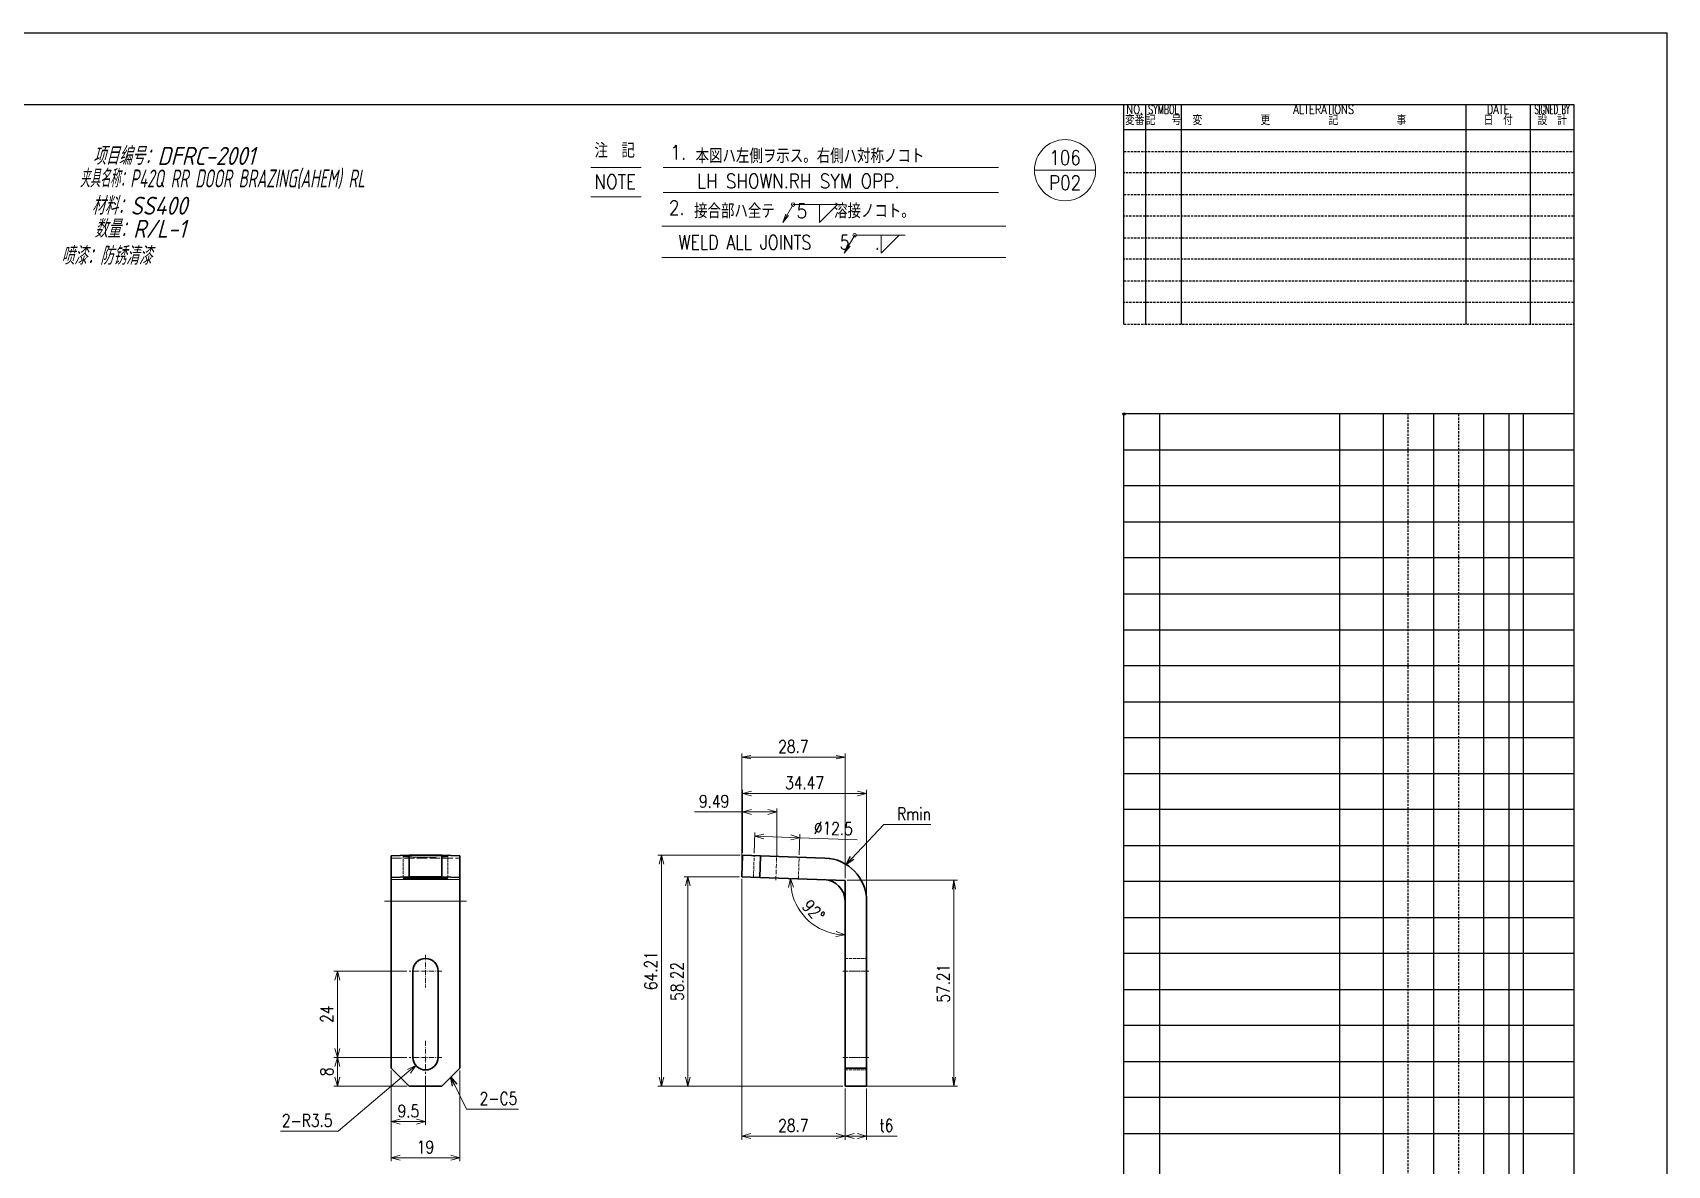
# Model space of a CAD drawing. Header units: millimetres. Extents: x -37676 to 104182, y -50696 to 34441.
# Drawn here: x -35336.1 to -34881.8, y 33624.7 to 33939.6 of the extents above; entities that cross this region are included whole.
import ezdxf
from ezdxf.enums import TextEntityAlignment as Align

# ---------------------------------------------------------------- set-up
doc = ezdxf.new("R2010")
doc.units = ezdxf.units.MM
doc.header["$LTSCALE"] = 0.5
for name, pattern in [('AM_ISO08W050x2', [9, 6, -0.75, 1.5, -0.75]), ('AM_ISO09W050', [22.5, 12, -1.5, 3, -1.5, 3, -1.5]), ('DASHDOT', [18.5, 12, -3, 0.5, -3]), ('DASHED', [15, 12, -3]), ('HIDDEN', [9.525, 6.35, -3.175])]:
    doc.linetypes.add(name, pattern=pattern)
doc.layers.add('\\M+1907D\\M+19867', color=3, linetype='Continuous')
doc.layers.add('\\M+1907D\\M+19867\\M+195E2\\M+18F95\\M+190FC', color=7, linetype='Continuous', plot=False)
for name, color, linetype, lineweight in [('CENTER', 2, 'AM_ISO09W050', 9), ('DIM', 7, 'Continuous', 9), ('DRAWING', 3, 'Continuous', 40), ('HIDDEN', 4, 'AM_ISO08W050x2', 9), ('LIST', 140, 'Continuous', 18), ('TEXT', 140, 'Continuous', 18), ('材质&数量层', 1, 'Continuous', 9), ('标注线', 3, 'Continuous', 18)]:
    doc.layers.add(name, color=color, linetype=linetype, lineweight=lineweight)
doc.styles.add('DIM', font='romans.shx', dxfattribs={"width": 0.8, "bigfont": 'bigfont.shx'})
doc.styles.add('GB', font='gbeitc.shx', dxfattribs={"bigfont": 'gbcbig.shx'})
doc.styles.add('KAI', font='simplex.shx', dxfattribs={"width": 0.8, "bigfont": 'extfont.shx'})
doc.dimstyles.new('DEH 1-1$0', dxfattribs={"dimtxt": 3.5, "dimasz": 2.5, "dimexe": 1, "dimexo": 0.625, "dimgap": 1.2, "dimtad": 1, "dimzin": 9, "dimdsep": 46, "dimtxsty": 'DIM', "dimblk": 'OPEN', "dimcen": 0, "dimclrd": 8, "dimclre": 8, "dimclrt": 2, "dimazin": 2, "dimtfac": 0.5, "dimtmove": 0, "dimatfit": 3, "dimldrblk": 'OPEN', "dimfxl": 0, "dimtolj": 2, "dimlwd": 18, "dimlwe": 18, "dimarcsym": 0})
doc.dimstyles.new('KAI', dxfattribs={"dimtxt": 3.5, "dimasz": 3, "dimexe": 1, "dimexo": 2, "dimgap": 1, "dimtad": 1, "dimdec": 8, "dimdsep": 46, "dimtxsty": 'KAI', "dimblk1": 'OPEN', "dimblk2": 'OPEN', "dimsah": 1, "dimcen": 0, "dimclrd": 7, "dimclre": 7, "dimclrt": 140, "dimadec": 8, "dimazin": 2, "dimtfac": 0.7, "dimtdec": 8, "dimtix": 1, "dimtmove": 1, "dimatfit": 3, "dimldrblk": 'OPEN', "dimfxl": 0, "dimtvp": 1, "dimtolj": 2, "dimarcsym": 0})
doc.dimstyles.new('NISSAN1-1', dxfattribs={"dimtxt": 3.5, "dimasz": 2.5, "dimexe": 1, "dimexo": 0.625, "dimgap": 1.2, "dimtad": 3, "dimdsep": 46, "dimtxsty": 'DIM', "dimblk": 'OPEN30', "dimcen": 0, "dimclrd": 256, "dimclre": 256, "dimclrt": 140, "dimazin": 2, "dimtfac": 0.5, "dimtmove": 0, "dimatfit": 3, "dimldrblk": 'OPEN30', "dimfxl": 0, "dimtolj": 2, "dimlwd": 9, "dimlwe": 9, "dimarcsym": 0})
doc.dimstyles.new('NISSAN1-1$0', dxfattribs={"dimtxt": 3.5, "dimasz": 2.5, "dimexe": 1, "dimexo": 0.625, "dimgap": 1.2, "dimtad": 3, "dimdsep": 46, "dimtxsty": 'DIM', "dimblk": 'OPEN30', "dimcen": 0, "dimclrd": 256, "dimclre": 256, "dimclrt": 140, "dimazin": 2, "dimtfac": 0.5, "dimtmove": 0, "dimatfit": 3, "dimldrblk": 'OPEN30', "dimfxl": 0, "dimtolj": 2, "dimlwd": 9, "dimlwe": 9, "dimarcsym": 0})
doc.dimstyles.new('NISSAN1-1$4', dxfattribs={"dimtxt": 3.5, "dimasz": 2.5, "dimexe": 1, "dimexo": 0.625, "dimgap": 1.2, "dimtad": 3, "dimtoh": 1, "dimdsep": 46, "dimtxsty": 'DIM', "dimblk": 'OPEN30', "dimcen": 0, "dimclrd": 256, "dimclre": 256, "dimclrt": 140, "dimazin": 2, "dimtfac": 0.5, "dimtofl": 0, "dimtmove": 0, "dimatfit": 3, "dimldrblk": 'OPEN30', "dimfxl": 0, "dimtolj": 2, "dimlwd": 9, "dimlwe": 9, "dimarcsym": 0})
doc.dimstyles.new('NISSAN1-1$7', dxfattribs={"dimtxt": 3.5, "dimasz": 2.5, "dimexe": 1, "dimexo": 0.625, "dimgap": 1.2, "dimtad": 3, "dimdsep": 46, "dimtxsty": 'DIM', "dimblk": 'OPEN30', "dimcen": -0.09, "dimclrd": 256, "dimclre": 256, "dimclrt": 140, "dimazin": 2, "dimtfac": 0.5, "dimtmove": 0, "dimatfit": 3, "dimldrblk": 'OPEN30', "dimfxl": 0, "dimtolj": 2, "dimlwd": 9, "dimlwe": 9, "dimarcsym": 0})

# ---------------------------------------------------------------- blocks, each defined once
blk = doc.blocks.new('A$C06AF053D')
at = {"layer": 'Defpoints'}
for p in [(0, 594), (841, 0)]:
    blk.add_line(p, (841, 594), dxfattribs=at)
blk = doc.blocks.new('A1-1-1')
at = {"layer": '\\M+1907D\\M+19867'}
for p, q in [((25, 5574), (815, 5574)), ((690, 5513), (690, 5574)), ((815, 5574), (815, 5024)), ((815, 5567), (690, 5567)), ((690, 5024), (690, 5488))]:
    blk.add_line(p, q, dxfattribs=at)
at = {"layer": '\\M+1907D\\M+19867', "color": 6}
for p, q in [((696, 5574), (696, 5513)), ((706, 5513), (706, 5574)), ((785, 5574), (785, 5513)), ((803, 5513), (803, 5574)), ((815, 5488), (690, 5488)), ((700, 5167), (700, 5488)), ((750, 5152), (750, 5488)), ((762, 5488), (762, 5178)), ((776, 5488), (776, 5181.4)), ((790, 5178), (790, 5488)), ((797, 5488), (797, 5178)), ((801, 5178), (801, 5488)), ((690, 5478), (815, 5478)), ((815, 5468), (690, 5468)), ((690, 5458), (815, 5458)), ((815, 5448), (690, 5448)), ((690, 5438), (815, 5438)), ((690, 5428), (815, 5428)), ((815, 5418), (690, 5418)), ((690, 5408), (815, 5408)), ((815, 5398), (690, 5398)), ((690, 5388), (815, 5388)), ((815, 5378), (690, 5378)), ((690, 5368), (815, 5368)), ((815, 5358), (690, 5358)), ((690, 5348), (815, 5348)), ((815, 5338), (690, 5338)), ((690, 5328), (815, 5328)), ((815, 5318), (690, 5318)), ((690, 5308), (815, 5308)), ((815, 5298), (690, 5298)), ((690, 5288), (815, 5288))]:
    blk.add_line(p, q, dxfattribs=at)
at = {"layer": '\\M+1907D\\M+19867', "color": 6, "linetype": 'HIDDEN', "ltscale": 0.2}
for p, q in [((690, 5561), (815, 5561)), ((815, 5555), (690, 5555)), ((690, 5549), (815, 5549)), ((815, 5543), (690, 5543)), ((690, 5537), (815, 5537)), ((815, 5531), (690, 5531)), ((690, 5525), (815, 5525)), ((815, 5519), (690, 5519)), ((690, 5513), (815, 5513)), ((769, 5184.7), (769, 5488)), ((783, 5488), (783, 5184.7))]:
    blk.add_line(p, q, dxfattribs=at)
at = {"layer": '\\M+1907D\\M+19867', "color": 4, "style": 'KAI'}
for s, width, p in [('NO.', 0.8, (693, 5570.68)), ('SYMBOL', 0.65, (701, 5570.68)), ('ALTERATIONS', 0.8, (745.5, 5570.68)), ('DATE', 0.8, (794, 5570.68)), ('SIGNED BY', 0.55, (809, 5570.68)), ('\\M+195CF\\M+194D4', 0.8, (693, 5567.58)), ('\\M+18B4C   \\M+18D86', 0.8, (701, 5567.58)), ('\\M+195CF\\M+18140\\M+18140\\M+18140\\M+18140\\M+18140\\M+18140\\M+18D58\\M+18140\\M+18140\\M+18140\\M+18140\\M+18140\\M+18140\\M+18B4C\\M+18140\\M+18140\\M+18140\\M+18140\\M+18140\\M+18140\\M+18E96\\M+18140\\M+18140\\M+18140\\M+18140\\M+18140', 0.8, (745.5, 5567.58)), ('\\M+193FA  \\M+19574', 0.8, (794, 5567.58)), ('\\M+190DD  \\M+18C76', 0.8, (809, 5567.58))]:
    blk.add_text(s, height=2.5, dxfattribs=dict(at, width=width)).set_placement(p, align=Align.BOTTOM_CENTER)
blk = doc.blocks.new('_Open')
at = {"color": 0, "linetype": 'ByBlock', "lineweight": -2}
for p, q in [((-1, 0.17), (0, 0)), ((-1, -0.17), (0, 0)), ((0, 0), (-1, 0))]:
    blk.add_line(p, q, dxfattribs=at)
blk = doc.blocks.new('_Open30')
at = {"color": 0, "linetype": 'ByBlock', "lineweight": -2}
for p, q in [((-1, 0.27), (0, 0)), ((0, 0), (-1, -0.27)), ((0, 0), (-1, 0))]:
    blk.add_line(p, q, dxfattribs=at)
blk = doc.blocks.new('*D67')
at = {"layer": 'Defpoints', "color": 0, "transparency": 16777216}
for p in [(-35110.36, 33646.69), (-35104.36, 33646.69), (-35104.36, 33632.81)]:
    blk.add_point(p, dxfattribs=at)
at = {"layer": 'DIM', "lineweight": 9, "transparency": 16777216}
for p, q in [((-35110.36, 33646.07), (-35110.36, 33631.81)), ((-35104.36, 33646.07), (-35104.36, 33631.81)), ((-35107.86, 33632.81), (-35106.86, 33632.81)), ((-35104.36, 33632.81), (-35095.86, 33632.81))]:
    blk.add_line(p, q, dxfattribs=at)
at = {"layer": 'DIM', "lineweight": 9, "transparency": 16777216, "xscale": 2.5, "yscale": 2.5, "zscale": 2.5, "rotation": 180}
blk.add_blockref('_Open30', (-35110.36, 33632.81), dxfattribs=at)
at = {"layer": 'DIM', "lineweight": 9, "transparency": 16777216, "xscale": 2.5, "yscale": 2.5, "zscale": 2.5}
blk.add_blockref('_Open30', (-35104.36, 33632.81), dxfattribs=at)
at = {"layer": 'DIM', "color": 140, "transparency": 16777216, "insert": (-35098.86, 33635.76), "char_height": 3.5, "attachment_point": 5, "style": 'DIM'}
blk.add_mtext('\\A2;t6', dxfattribs=at)
blk = doc.blocks.new('*D68')
at = {"layer": 'Defpoints', "color": 0, "transparency": 16777216}
for p in [(-35154.03, 33704.91), (-35139.06, 33704.91), (-35110.36, 33646.69)]:
    blk.add_point(p, dxfattribs=at)
at = {"layer": 'DIM', "lineweight": 9, "transparency": 16777216}
for p, q in [((-35139.68, 33704.91), (-35155.03, 33704.91)), ((-35154.03, 33649.19), (-35154.03, 33702.41)), ((-35110.98, 33646.69), (-35155.03, 33646.69))]:
    blk.add_line(p, q, dxfattribs=at)
at = {"layer": 'DIM', "lineweight": 9, "transparency": 16777216, "xscale": 2.5, "yscale": 2.5, "zscale": 2.5}
for p, rotation in [((-35154.03, 33704.91), 90), ((-35154.03, 33646.69), 270)]:
    blk.add_blockref('_Open30', p, dxfattribs=dict(at, rotation=rotation))
at = {"layer": 'DIM', "color": 140, "transparency": 16777216, "insert": (-35156.98, 33675.8), "char_height": 3.5, "attachment_point": 5, "rotation": 90, "style": 'DIM'}
blk.add_mtext('\\A2;58.22', dxfattribs=at)
blk = doc.blocks.new('*D69')
at = {"layer": 'Defpoints', "color": 0, "transparency": 16777216}
for p in [(-35139.06, 33704.91), (-35110.36, 33646.69), (-35110.36, 33632.81)]:
    blk.add_point(p, dxfattribs=at)
at = {"layer": 'DIM', "lineweight": 9, "transparency": 16777216}
for p, q in [((-35139.06, 33704.28), (-35139.06, 33631.81)), ((-35110.36, 33646.07), (-35110.36, 33631.81)), ((-35136.56, 33632.81), (-35112.86, 33632.81))]:
    blk.add_line(p, q, dxfattribs=at)
at = {"layer": 'DIM', "lineweight": 9, "transparency": 16777216, "xscale": 2.5, "yscale": 2.5, "zscale": 2.5, "rotation": 180}
blk.add_blockref('_Open30', (-35139.06, 33632.81), dxfattribs=at)
at = {"layer": 'DIM', "lineweight": 9, "transparency": 16777216, "xscale": 2.5, "yscale": 2.5, "zscale": 2.5}
blk.add_blockref('_Open30', (-35110.36, 33632.81), dxfattribs=at)
at = {"layer": 'DIM', "color": 140, "transparency": 16777216, "insert": (-35124.71, 33635.76), "char_height": 3.5, "attachment_point": 5, "style": 'DIM'}
blk.add_mtext('\\A2;28.7', dxfattribs=at)
blk = doc.blocks.new('*D70')
at = {"layer": 'Defpoints', "color": 0, "transparency": 16777216}
for p in [(-35134.06, 33704.73), (-35116.15, 33704.11), (-35123.63, 33696.65), (-35110.36, 33698.11), (-35110.36, 33651.69)]:
    blk.add_point(p, dxfattribs=at)
at = {"layer": 'DIM', "lineweight": 9, "transparency": 16777216}
blk.add_arc((-35110.36, 33703.91), 15.13, 187.4788, 260.5212, dxfattribs=at)
at = {"layer": 'DIM', "lineweight": 9, "transparency": 16777216, "xscale": 2.5, "yscale": 2.5, "zscale": 2.5}
for p, rotation in [((-35125.48, 33704.43), 92.73941695802104), ((-35110.36, 33688.78), 355.2605830453152)]:
    blk.add_blockref('_Open30', p, dxfattribs=dict(at, rotation=rotation))
at = {"layer": 'DIM', "color": 140, "transparency": 16777216, "insert": (-35119.12, 33695.45), "char_height": 3.5, "attachment_point": 5, "rotation": 314, "style": 'DIM'}
blk.add_mtext('\\A2;92°', dxfattribs=at)
blk = doc.blocks.new('*D71')
at = {"layer": 'Defpoints', "color": 0, "transparency": 16777216}
for p in [(-35138.85, 33728.05), (-35138.85, 33710.9), (-35104.38, 33698.8)]:
    blk.add_point(p, dxfattribs=at)
at = {"layer": 'DIM', "lineweight": 9, "transparency": 16777216}
for p, q in [((-35138.85, 33711.53), (-35138.85, 33729.05)), ((-35104.38, 33699.43), (-35104.38, 33729.05)), ((-35106.88, 33728.05), (-35136.35, 33728.05))]:
    blk.add_line(p, q, dxfattribs=at)
at = {"layer": 'DIM', "lineweight": 9, "transparency": 16777216, "xscale": 2.5, "yscale": 2.5, "zscale": 2.5, "rotation": 180}
blk.add_blockref('_Open30', (-35138.85, 33728.05), dxfattribs=at)
at = {"layer": 'DIM', "lineweight": 9, "transparency": 16777216, "xscale": 2.5, "yscale": 2.5, "zscale": 2.5}
blk.add_blockref('_Open30', (-35104.38, 33728.05), dxfattribs=at)
at = {"layer": 'DIM', "color": 140, "transparency": 16777216, "insert": (-35121.61, 33731), "char_height": 3.5, "attachment_point": 5, "style": 'DIM'}
blk.add_mtext('\\A2;34.47', dxfattribs=at)
blk = doc.blocks.new('*D72')
at = {"layer": 'Defpoints', "color": 0, "transparency": 16777216}
for p in [(-35161.37, 33710.9), (-35138.85, 33710.9), (-35110.36, 33646.69)]:
    blk.add_point(p, dxfattribs=at)
at = {"layer": 'DIM', "lineweight": 9, "transparency": 16777216}
for p, q in [((-35139.47, 33710.9), (-35162.37, 33710.9)), ((-35161.37, 33649.19), (-35161.37, 33708.4)), ((-35110.98, 33646.69), (-35162.37, 33646.69))]:
    blk.add_line(p, q, dxfattribs=at)
at = {"layer": 'DIM', "lineweight": 9, "transparency": 16777216, "xscale": 2.5, "yscale": 2.5, "zscale": 2.5}
for p, rotation in [((-35161.37, 33710.9), 90), ((-35161.37, 33646.69), 270)]:
    blk.add_blockref('_Open30', p, dxfattribs=dict(at, rotation=rotation))
at = {"layer": 'DIM', "color": 140, "transparency": 16777216, "insert": (-35164.32, 33678.8), "char_height": 3.5, "attachment_point": 5, "rotation": 90, "style": 'DIM'}
blk.add_mtext('\\A2;64.21', dxfattribs=at)
blk = doc.blocks.new('*D73')
at = {"layer": 'Defpoints', "color": 0, "transparency": 16777216}
for p in [(-35236.44, 33651.69), (-35217.44, 33651.69), (-35217.44, 33626.79)]:
    blk.add_point(p, dxfattribs=at)
at = {"layer": 'DIM', "lineweight": 9, "transparency": 16777216}
for p, q in [((-35236.44, 33651.07), (-35236.44, 33625.79)), ((-35217.44, 33651.07), (-35217.44, 33625.79)), ((-35233.94, 33626.79), (-35219.94, 33626.79))]:
    blk.add_line(p, q, dxfattribs=at)
at = {"layer": 'DIM', "lineweight": 9, "transparency": 16777216, "xscale": 2.5, "yscale": 2.5, "zscale": 2.5, "rotation": 180}
blk.add_blockref('_Open30', (-35236.44, 33626.79), dxfattribs=at)
at = {"layer": 'DIM', "lineweight": 9, "transparency": 16777216, "xscale": 2.5, "yscale": 2.5, "zscale": 2.5}
blk.add_blockref('_Open30', (-35217.44, 33626.79), dxfattribs=at)
at = {"layer": 'DIM', "color": 140, "transparency": 16777216, "insert": (-35226.94, 33629.74), "char_height": 3.5, "attachment_point": 5, "style": 'DIM'}
blk.add_mtext('\\A2;19', dxfattribs=at)
blk = doc.blocks.new('*D74')
at = {"layer": 'Defpoints', "color": 0, "transparency": 16777216}
for p in [(-35236.44, 33651.69), (-35226.94, 33650.14), (-35236.44, 33636.82)]:
    blk.add_point(p, dxfattribs=at)
at = {"layer": 'DIM', "lineweight": 9, "transparency": 16777216}
for p, q in [((-35236.44, 33651.07), (-35236.44, 33635.82)), ((-35226.94, 33649.52), (-35226.94, 33635.82)), ((-35229.44, 33636.82), (-35233.94, 33636.82))]:
    blk.add_line(p, q, dxfattribs=at)
at = {"layer": 'DIM', "lineweight": 9, "transparency": 16777216, "xscale": 2.5, "yscale": 2.5, "zscale": 2.5, "rotation": 180}
blk.add_blockref('_Open30', (-35236.44, 33636.82), dxfattribs=at)
at = {"layer": 'DIM', "lineweight": 9, "transparency": 16777216, "xscale": 2.5, "yscale": 2.5, "zscale": 2.5}
blk.add_blockref('_Open30', (-35226.94, 33636.82), dxfattribs=at)
at = {"layer": 'DIM', "color": 140, "transparency": 16777216, "insert": (-35231.69, 33639.77), "char_height": 3.5, "attachment_point": 5, "style": 'DIM'}
blk.add_mtext('\\A2;9.5', dxfattribs=at)
blk = doc.blocks.new('*D75')
at = {"layer": 'Defpoints', "color": 0, "transparency": 16777216}
for p in [(-35231.49, 33654.69), (-35251.42, 33646.69), (-35231.44, 33646.69)]:
    blk.add_point(p, dxfattribs=at)
at = {"layer": 'DIM', "lineweight": 9, "transparency": 16777216}
for p, q in [((-35232.12, 33654.69), (-35252.42, 33654.69)), ((-35251.42, 33652.19), (-35251.42, 33649.19)), ((-35232.07, 33646.69), (-35252.42, 33646.69))]:
    blk.add_line(p, q, dxfattribs=at)
at = {"layer": 'DIM', "lineweight": 9, "transparency": 16777216, "xscale": 2.5, "yscale": 2.5, "zscale": 2.5}
for p, rotation in [((-35251.42, 33654.69), 90), ((-35251.42, 33646.69), 270)]:
    blk.add_blockref('_Open30', p, dxfattribs=dict(at, rotation=rotation))
at = {"layer": 'DIM', "color": 140, "transparency": 16777216, "insert": (-35254.37, 33650.69), "char_height": 3.5, "attachment_point": 5, "rotation": 90, "style": 'DIM'}
blk.add_mtext('\\A2;8', dxfattribs=at)
blk = doc.blocks.new('*D76')
at = {"layer": 'Defpoints', "color": 0, "transparency": 16777216}
for p in [(-35251.42, 33678.69), (-35231.49, 33678.69), (-35231.49, 33654.69)]:
    blk.add_point(p, dxfattribs=at)
at = {"layer": 'DIM', "lineweight": 9, "transparency": 16777216}
for p, q in [((-35232.12, 33678.69), (-35252.42, 33678.69)), ((-35251.42, 33657.19), (-35251.42, 33676.19)), ((-35232.12, 33654.69), (-35252.42, 33654.69))]:
    blk.add_line(p, q, dxfattribs=at)
at = {"layer": 'DIM', "lineweight": 9, "transparency": 16777216, "xscale": 2.5, "yscale": 2.5, "zscale": 2.5}
for p, rotation in [((-35251.42, 33678.69), 90), ((-35251.42, 33654.69), 270)]:
    blk.add_blockref('_Open30', p, dxfattribs=dict(at, rotation=rotation))
at = {"layer": 'DIM', "color": 140, "transparency": 16777216, "insert": (-35254.37, 33666.69), "char_height": 3.5, "attachment_point": 5, "rotation": 90, "style": 'DIM'}
blk.add_mtext('\\A2;24', dxfattribs=at)
blk = doc.blocks.new('*D77')
at = {"layer": 'Defpoints', "color": 0, "transparency": 16777216}
for p in [(-35229.62, 33652.43), (-35226.94, 33654.69)]:
    blk.add_point(p, dxfattribs=at)
at = {"layer": 'DIM', "lineweight": 9, "transparency": 16777216}
for p, q in [((-35251.22, 33634.2), (-35231.53, 33650.82)), ((-35267.22, 33634.2), (-35251.22, 33634.2))]:
    blk.add_line(p, q, dxfattribs=at)
at = {"layer": 'DIM', "lineweight": 9, "transparency": 16777216, "xscale": 2.5, "yscale": 2.5, "zscale": 2.5, "rotation": 40.16330785643007}
blk.add_blockref('_Open30', (-35229.62, 33652.43), dxfattribs=at)
at = {"layer": 'DIM', "color": 140, "transparency": 16777216, "insert": (-35259.82, 33637.15), "char_height": 3.5, "attachment_point": 5, "style": 'DIM'}
blk.add_mtext('\\A2;{\\Fromans,bigfont|c134;2-}R3.5', dxfattribs=at)
blk = doc.blocks.new('*D78')
at = {"layer": 'Defpoints', "color": 0, "transparency": 16777216}
for p in [(-35122.92, 33715.75), (-35135.6, 33710.79), (-35123.11, 33710.35)]:
    blk.add_point(p, dxfattribs=at)
at = {"layer": 'DIM', "lineweight": 9, "transparency": 16777216}
for p, q in [((-35135.58, 33711.42), (-35135.38, 33717.18)), ((-35132.91, 33716.09), (-35125.42, 33715.83)), ((-35123.09, 33710.98), (-35122.88, 33716.74)), ((-35122.92, 33715.75), (-35106.96, 33715.19))]:
    blk.add_line(p, q, dxfattribs=at)
at = {"layer": 'DIM', "lineweight": 9, "transparency": 16777216, "xscale": 2.5, "yscale": 2.5, "zscale": 2.5}
for p, rotation in [((-35135.41, 33716.18), 177.9999996355764), ((-35122.92, 33715.75), 357.9999996355763)]:
    blk.add_blockref('_Open30', p, dxfattribs=dict(at, rotation=rotation))
at = {"layer": 'DIM', "color": 140, "transparency": 16777216, "insert": (-35113.59, 33718.37), "char_height": 3.5, "attachment_point": 5, "rotation": 358, "style": 'DIM'}
blk.add_mtext('\\A2;%%c12.5', dxfattribs=at)
blk = doc.blocks.new('*D79')
at = {"layer": 'Defpoints', "color": 0, "transparency": 16777216}
for p in [(-35138.85, 33722.92), (-35138.85, 33710.9), (-35129.35, 33710.57)]:
    blk.add_point(p, dxfattribs=at)
at = {"layer": 'DIM', "lineweight": 9, "transparency": 16777216}
for p, q in [((-35138.85, 33711.53), (-35138.85, 33723.92)), ((-35129.35, 33711.2), (-35129.35, 33723.92)), ((-35138.85, 33722.92), (-35152.15, 33722.92)), ((-35131.85, 33722.92), (-35136.35, 33722.92))]:
    blk.add_line(p, q, dxfattribs=at)
at = {"layer": 'DIM', "lineweight": 9, "transparency": 16777216, "xscale": 2.5, "yscale": 2.5, "zscale": 2.5, "rotation": 180}
blk.add_blockref('_Open30', (-35138.85, 33722.92), dxfattribs=at)
at = {"layer": 'DIM', "lineweight": 9, "transparency": 16777216, "xscale": 2.5, "yscale": 2.5, "zscale": 2.5}
blk.add_blockref('_Open30', (-35129.35, 33722.92), dxfattribs=at)
at = {"layer": 'DIM', "color": 140, "transparency": 16777216, "insert": (-35146.75, 33725.87), "char_height": 3.5, "attachment_point": 5, "style": 'DIM'}
blk.add_mtext('\\A2;9.49', dxfattribs=at)
blk = doc.blocks.new('*D91')
at = {"layer": 'Defpoints', "color": 0, "transparency": 16777216}
for p in [(-35139.06, 33738.15), (-35139.06, 33704.91), (-35110.36, 33703.91)]:
    blk.add_point(p, dxfattribs=at)
at = {"layer": '标注线', "color": 8, "lineweight": 18, "transparency": 16777216}
for p, q in [((-35139.06, 33705.53), (-35139.06, 33739.15)), ((-35112.86, 33738.15), (-35136.56, 33738.15)), ((-35110.36, 33704.53), (-35110.36, 33739.15))]:
    blk.add_line(p, q, dxfattribs=at)
at = {"layer": '标注线', "color": 8, "lineweight": 18, "transparency": 16777216, "xscale": 2.5, "yscale": 2.5, "zscale": 2.5, "rotation": 180}
blk.add_blockref('_Open', (-35139.06, 33738.15), dxfattribs=at)
at = {"layer": '标注线', "color": 8, "lineweight": 18, "transparency": 16777216, "xscale": 2.5, "yscale": 2.5, "zscale": 2.5}
blk.add_blockref('_Open', (-35110.36, 33738.15), dxfattribs=at)
at = {"layer": '标注线', "color": 2, "transparency": 16777216, "insert": (-35124.71, 33741.1), "char_height": 3.5, "attachment_point": 5, "style": 'DIM'}
blk.add_mtext('\\A2;28.7', dxfattribs=at)
blk = doc.blocks.new('*D92')
at = {"layer": 'Defpoints', "color": 0, "transparency": 16777216}
for p in [(-35110.36, 33703.91), (-35110.36, 33646.69), (-35080.09, 33646.69)]:
    blk.add_point(p, dxfattribs=at)
at = {"layer": '标注线', "color": 8, "lineweight": 18, "transparency": 16777216}
for p, q in [((-35109.73, 33703.91), (-35079.09, 33703.91)), ((-35080.09, 33701.41), (-35080.09, 33649.19)), ((-35109.73, 33646.69), (-35079.09, 33646.69))]:
    blk.add_line(p, q, dxfattribs=at)
at = {"layer": '标注线', "color": 8, "lineweight": 18, "transparency": 16777216, "xscale": 2.5, "yscale": 2.5, "zscale": 2.5}
for p, rotation in [((-35080.09, 33703.91), 90), ((-35080.09, 33646.69), 270)]:
    blk.add_blockref('_Open', p, dxfattribs=dict(at, rotation=rotation))
at = {"layer": '标注线', "color": 2, "transparency": 16777216, "insert": (-35083.04, 33675.3), "char_height": 3.5, "attachment_point": 5, "rotation": 90, "style": 'DIM'}
blk.add_mtext('\\A2;57.21', dxfattribs=at)
blk = doc.blocks.new('A$C16496DF1')
at = {"layer": 'LIST'}
for p, q in [((-14, 0), (0, 0)), ((-6.68, -5), (-1.68, 0)), ((-6.68, 0), (-6.68, -5))]:
    blk.add_line(p, q, dxfattribs=at)
blk.add_circle((-14, 0), 0.5, dxfattribs=at)
blk.add_leader([(-16.89, -5), (-14, 0)], dimstyle='KAI', override={"dimasz": 2.5, "dimgap": 1, "dimtad": 0, "dimclrd": 256}, dxfattribs=at)
blk = doc.blocks.new('A$C2CD672AE')
at = {"layer": 'LIST'}
for p, q in [((-14, 0), (0, 0)), ((-6.68, -5), (-1.68, 0)), ((-6.68, 0), (-6.68, -5))]:
    blk.add_line(p, q, dxfattribs=at)
blk.add_circle((-14, 0), 0.5, dxfattribs=at)
blk.add_leader([(-16.89, -5), (-14, 0)], dimstyle='KAI', override={"dimasz": 2.5, "dimgap": 1, "dimtad": 0, "dimclrd": 256}, dxfattribs=at)

msp = doc.modelspace()

# ---------------------------------------------------------------- linework, layer by layer
at = {"layer": '\\M+1907D\\M+19867\\M+195E2\\M+18F95\\M+190FC'}
msp.add_circle((-35032.85, 33833.566), 0.33, dxfattribs=at)
at = {"layer": 'CENTER', "linetype": 'DASHDOT', "lineweight": 13, "ltscale": 0.180002}
msp.add_line((-35129.583, 33703.977), (-35129.332, 33711.173), dxfattribs=at)
at = {"layer": 'CENTER', "linetype": 'DASHDOT', "lineweight": 13}
msp.add_line((-35238.342, 33698.112), (-35215.542, 33698.112), dxfattribs=at)
at = {"layer": 'CENTER', "linetype": 'DASHDOT', "lineweight": 13, "ltscale": 0.227499}
for p, q in [((-35226.942, 33683.242), (-35226.942, 33674.142)), ((-35226.942, 33659.242), (-35226.942, 33650.142))]:
    msp.add_line(p, q, dxfattribs=at)
at = {"layer": 'CENTER', "linetype": 'DASHDOT', "lineweight": 13, "ltscale": 0.2275}
for p, q in [((-35222.392, 33678.692), (-35231.492, 33678.692)), ((-35222.392, 33654.692), (-35231.492, 33654.692))]:
    msp.add_line(p, q, dxfattribs=at)
at = {"layer": 'CENTER', "linetype": 'DASHDOT', "lineweight": 13, "ltscale": 0.18}
for p, q in [((-35110.957, 33678.692), (-35103.757, 33678.692)), ((-35110.957, 33654.692), (-35103.757, 33654.692))]:
    msp.add_line(p, q, dxfattribs=at)
at = {"layer": 'DRAWING', "lineweight": 35, "ltscale": 0.125076}
for p, q in [((-35236.442, 33710.73), (-35231.442, 33710.905)), ((-35222.442, 33710.905), (-35217.442, 33710.73)), ((-35236.442, 33704.734), (-35231.442, 33704.908)), ((-35222.442, 33704.908), (-35217.442, 33704.734))]:
    msp.add_line(p, q, dxfattribs=at)
at = {"layer": 'DRAWING', "lineweight": 35, "ltscale": 0.149909}
for p, q in [((-35236.442, 33704.734), (-35236.442, 33710.73)), ((-35231.442, 33704.908), (-35231.442, 33710.905)), ((-35222.442, 33704.908), (-35222.442, 33710.905)), ((-35217.442, 33704.734), (-35217.442, 33710.73)), ((-35236.442, 33698.112), (-35236.442, 33704.108)), ((-35217.442, 33698.112), (-35217.442, 33704.108))]:
    msp.add_line(p, q, dxfattribs=at)
at = {"layer": 'DRAWING', "lineweight": 35, "ltscale": 0.225}
for p, q in [((-35231.442, 33710.905), (-35222.442, 33710.905)), ((-35222.442, 33704.908), (-35231.442, 33704.908)), ((-35231.442, 33646.692), (-35222.442, 33646.692))]:
    msp.add_line(p, q, dxfattribs=at)
at = {"layer": 'DRAWING', "lineweight": 35, "ltscale": 0.15}
for p, q in [((-35139.057, 33704.908), (-35138.847, 33710.905)), ((-35134.06, 33704.734), (-35133.85, 33710.73)), ((-35104.357, 33651.692), (-35110.357, 33651.692)), ((-35104.357, 33646.692), (-35110.357, 33646.692))]:
    msp.add_line(p, q, dxfattribs=at)
at = {"layer": 'DRAWING', "lineweight": 35, "ltscale": 0.125}
for p, q in [((-35138.847, 33710.905), (-35133.85, 33710.73)), ((-35139.057, 33704.908), (-35134.06, 33704.734)), ((-35110.357, 33646.692), (-35110.357, 33651.692)), ((-35104.357, 33646.692), (-35104.357, 33651.692))]:
    msp.add_line(p, q, dxfattribs=at)
at = {"layer": 'DRAWING', "lineweight": 35, "ltscale": 0.448071}
for p, q in [((-35115.938, 33710.105), (-35133.85, 33710.73)), ((-35110.357, 33703.906), (-35134.06, 33704.734))]:
    msp.add_line(p, q, dxfattribs=at)
at = {"layer": 'DRAWING', "lineweight": 35, "ltscale": 0.015637}
for p, q in [((-35236.442, 33704.108), (-35236.442, 33704.734)), ((-35217.442, 33704.108), (-35217.442, 33704.734))]:
    msp.add_line(p, q, dxfattribs=at)
at = {"layer": 'DRAWING', "lineweight": 13, "ltscale": 0.475}
for p, q in [((-35236.442, 33704.108), (-35217.442, 33704.108)), ((-35236.442, 33698.112), (-35217.442, 33698.112))]:
    msp.add_line(p, q, dxfattribs=at)
at = {"layer": 'DRAWING', "lineweight": 35}
for p, q in [((-35110.357, 33703.906), (-35110.357, 33651.692)), ((-35236.442, 33651.692), (-35236.442, 33698.112)), ((-35217.442, 33698.112), (-35217.442, 33651.692)), ((-35104.357, 33698.112), (-35104.357, 33651.692)), ((-35230.442, 33678.692), (-35230.442, 33654.692)), ((-35223.442, 33654.692), (-35223.442, 33678.692))]:
    msp.add_line(p, q, dxfattribs=at)
at = {"layer": 'DRAWING', "lineweight": 35, "ltscale": 0.176777}
for p, q in [((-35231.442, 33646.692), (-35236.442, 33651.692)), ((-35222.442, 33646.692), (-35217.442, 33651.692))]:
    msp.add_line(p, q, dxfattribs=at)
at = {"layer": 'DRAWING', "lineweight": 35}
for centre, radius, start, end in [((-35116.357, 33698.112), 12, 0, 88), ((-35116.357, 33698.112), 6, 0, 88), ((-35226.942, 33678.692), 3.5, 360, 180), ((-35226.942, 33654.692), 3.5, 180, 360)]:
    msp.add_arc(centre, radius, start, end, dxfattribs=at)
for major_axis, start_param, end_param in [((-6.25, 0), 4.212389, 6.2832242), ((-6.25, 0), 0.0000389, 1.0707963), ((6.25, 0), 4.212389, 6.2832242), ((6.25, 0), 0.0000389, 1.0707963)]:
    msp.add_ellipse((-35226.942, 33704.577), major_axis=major_axis, ratio=0.0348995, start_param=start_param, end_param=end_param, dxfattribs=at)
at = {"layer": 'HIDDEN', "linetype": 'DASHED', "lineweight": 13, "ltscale": 0.149909}
for p, q in [((-35233.192, 33704.577), (-35233.192, 33710.573)), ((-35220.692, 33704.577), (-35220.692, 33710.573))]:
    msp.add_line(p, q, dxfattribs=at)
at = {"layer": 'HIDDEN', "linetype": 'DASHED', "lineweight": 13, "ltscale": 0.15}
for p, q in [((-35135.809, 33704.795), (-35135.599, 33710.791)), ((-35134.06, 33704.734), (-35133.85, 33710.73)), ((-35123.316, 33704.359), (-35123.107, 33710.355)), ((-35110.357, 33682.192), (-35104.357, 33682.192)), ((-35110.357, 33678.692), (-35104.357, 33678.692)), ((-35110.357, 33678.692), (-35104.357, 33678.692)), ((-35110.357, 33654.692), (-35104.357, 33654.692)), ((-35110.357, 33654.692), (-35104.357, 33654.692)), ((-35104.357, 33651.692), (-35110.357, 33651.692)), ((-35110.357, 33651.192), (-35104.357, 33651.192))]:
    msp.add_line(p, q, dxfattribs=at)
at = {"layer": 'HIDDEN', "linetype": 'DASHED', "lineweight": 13, "ltscale": 0.475}
for p, q in [((-35236.442, 33710.105), (-35217.442, 33710.105)), ((-35236.442, 33698.112), (-35217.442, 33698.112))]:
    msp.add_line(p, q, dxfattribs=at)
at = {"layer": 'HIDDEN', "linetype": 'DASHED', "lineweight": 13}
for major_axis, start_param, end_param in [((6.25, 0), 1.0707963, 3.1416316), ((6.25, 0), 3.1416316, 4.212389), ((-6.25, 0), 1.0707963, 3.1416316), ((-6.25, 0), 3.1416316, 4.212389)]:
    msp.add_ellipse((-35226.942, 33710.573), major_axis=major_axis, ratio=0.0348995, start_param=start_param, end_param=end_param, dxfattribs=at)
at = {"layer": 'TEXT', "color": 7}
for p, q in [((-35180.973, 33902.099), (-35166.973, 33902.099)), ((-35067.69, 33902.099), (-35160.858, 33902.099)), ((-35180.973, 33893.933), (-35166.973, 33893.933)), ((-35067.717, 33895.099), (-35160.858, 33895.099)), ((-35065.693, 33885.77), (-35161.314, 33885.77)), ((-35065.693, 33877.105), (-35161.314, 33877.105))]:
    msp.add_line(p, q, dxfattribs=at)
at = {"layer": 'TEXT', "color": 9}
msp.add_line((-35057.707, 33901.331), (-35040.707, 33901.331), dxfattribs=at)
msp.add_circle((-35049.207, 33901.331), 8.5, dxfattribs=at)

# ---------------------------------------------------------------- block references
at = {"layer": '\\M+1907D\\M+19867', "color": 4}
msp.add_blockref('A1-1-1', (-35722.85, 28345.566), dxfattribs=at)
at = {"layer": 'Defpoints'}
msp.add_blockref('A$C06AF053D', (-35722.85, 33345.566), dxfattribs=at)
at = {"layer": 'TEXT'}
for name, p in [('A$C16496DF1', (-35110.759, 33891.77)), ('A$C2CD672AE', (-35093.667, 33883.262))]:
    msp.add_blockref(name, p, dxfattribs=at)

# ---------------------------------------------------------------- texts
at = {"layer": 'DIM', "color": 140, "char_height": 3.5, "width": 66, "attachment_point": 7, "style": 'DIM'}
for s, insert in [('\\A2;Rmin', (-35095.876, 33720.621)), ('\\A2;2-C5', (-35211.883, 33641.524))]:
    msp.add_mtext(s, dxfattribs=dict(at, insert=insert))
at = {"layer": 'TEXT', "style": 'KAI'}
for s, width, p in [('\\M+1928D\\M+18140\\M+18B4C', 0.85, (-35179.973, 33903.599)), ('1.', 0.85, (-35158.858, 33903.099)), ('NOTE', 0.85, (-35179.973, 33894.933)), ('2.', 0.85, (-35159.314, 33887.689)), ('\\M+190DA\\M+18D87\\M+19594\\M+1836E\\M+19153\\M+18365\\M+18140 5\\M+18140\\M+18140\\M+1976E\\M+190DA\\M+1836D\\M+18352\\M+18367\\M+18142', 0.85, (-35152.314, 33886.77)), ('WELD ALL JOINTS\\M+18140  5\\M+18140\\M+18140.', 0.8, (-35156.63, 33878.105))]:
    msp.add_text(s, height=4, dxfattribs=dict(at, width=width)).set_placement(p, align=Align.BOTTOM_LEFT)
at = {"layer": 'TEXT', "style": 'KAI', "width": 0.85}
for s, p in [('\\M+1967B\\M+1907D\\M+1836E\\M+18DB6\\M+191A4\\M+18392\\M+18EA6\\M+18358\\M+18142\\M+18945\\M+191A4\\M+1836E\\M+191CE\\M+18FCC\\M+1836D\\M+18352\\M+18367', (-35151.891, 33903.285)), ('LH SHOWN.RH SYM OPP.', (-35151.47, 33896.293))]:
    msp.add_text(s, height=4, dxfattribs=at).set_placement(p)
for s, p in [('106', (-35049.207, 33904.831)), ('P02', (-35049.207, 33897.831))]:
    msp.add_text(s, height=4, dxfattribs=at).set_placement(p, align=Align.MIDDLE_CENTER)
at = {"layer": '材质&数量层', "style": 'GB'}
for s, p in [('项目编号：DFRC-2001', (-35296.895, 33905.579)), ('材料：SS400', (-35306.446, 33891.723)), ('数量：R/L-1', (-35306.255, 33885.304)), ('喷漆：防锈清漆                  ', (-35291.225, 33877.8))]:
    msp.add_text(s, height=5, dxfattribs=at).set_placement(p, align=Align.MIDDLE)
at = {"layer": '材质&数量层', "style": 'GB', "width": 0.7}
msp.add_text('夹具名称：P42Q RR DOOR BRAZING(AHEM) RL ', height=5, dxfattribs=at).set_placement((-35282.434, 33899.056), align=Align.MIDDLE)

# ---------------------------------------------------------------- dimensions: what is measured, and where the dimension line sits
at = {"layer": 'DIM'}
for base, p1, p2, picture, middle in [((-35138.847, 33728.046), (-35104.377, 33698.801), (-35138.847, 33710.905), '*D71', (-35121.612, 33730.996)), ((-35138.847, 33722.918), (-35129.353, 33710.573), (-35138.847, 33710.905), '*D79', (-35146.747, 33725.868)), ((-35110.357, 33632.812), (-35139.057, 33704.908), (-35110.357, 33646.692), '*D69', (-35124.707, 33635.762)), ((-35217.442, 33626.79), (-35236.442, 33651.692), (-35217.442, 33651.692), '*D73', (-35226.942, 33629.74)), ((-35236.442, 33636.824), (-35226.942, 33650.142), (-35236.442, 33651.692), '*D74', (-35231.692, 33639.774))]:
    dim = msp.add_linear_dim(base=base, p1=p1, p2=p2, dimstyle='NISSAN1-1$0', dxfattribs=at)
    dim.commit()
    dim.dimension.update_dxf_attribs({"geometry": picture, "text_midpoint": middle})
dim = msp.add_aligned_dim(p1=(-35135.599, 33710.791), p2=(-35123.107, 33710.355), distance=5.393, dimstyle='NISSAN1-1$0', override={"dimpost": '%%c<>'}, dxfattribs=at)
dim.commit()
dim.dimension.update_dxf_attribs({"geometry": '*D78', "text_midpoint": (-35113.588, 33718.371)})
for base, p1, p2, picture, middle in [((-35161.367, 33710.905), (-35110.357, 33646.692), (-35138.847, 33710.905), '*D72', (-35164.317, 33678.798)), ((-35154.033, 33704.908), (-35110.357, 33646.692), (-35139.057, 33704.908), '*D68', (-35156.983, 33675.8)), ((-35251.423, 33678.692), (-35231.492, 33654.692), (-35231.492, 33678.692), '*D76', (-35254.373, 33666.692)), ((-35251.423, 33646.692), (-35231.492, 33654.692), (-35231.442, 33646.692), '*D75', (-35254.373, 33650.692))]:
    dim = msp.add_linear_dim(base=base, p1=p1, p2=p2, angle=90, dimstyle='NISSAN1-1$0', dxfattribs=at)
    dim.commit()
    dim.dimension.update_dxf_attribs({"geometry": picture, "text_midpoint": middle})
dim = msp.add_angular_dim_2l(base=(-35123.632, 33696.649), line1=((-35110.357, 33698.112), (-35110.357, 33651.692)), line2=((-35116.148, 33704.108), (-35134.06, 33704.734)), dimstyle='NISSAN1-1', dxfattribs=at)
dim.commit()
dim.dimension.update_dxf_attribs({"geometry": '*D70', "text_midpoint": (-35119.118, 33695.446)})
dim = msp.add_radius_dim(center=(-35226.942, 33654.692), mpoint=(-35229.617, 33652.434), text='{\\Fromans,bigfont|c134;2-}<>', dimstyle='NISSAN1-1$4', dxfattribs=at)
dim.commit()
dim.dimension.update_dxf_attribs({"geometry": '*D77', "text_midpoint": (-35259.823, 33634.2), "dimtype": 164})
dim = msp.add_linear_dim(base=(-35104.357, 33632.812), p1=(-35110.357, 33646.692), p2=(-35104.357, 33646.692), dimstyle='NISSAN1-1$0', override={"dimpost": 't<>'}, dxfattribs=at)
dim.commit()
dim.dimension.update_dxf_attribs({"geometry": '*D67', "text_midpoint": (-35098.857, 33635.762)})
at = {"layer": '标注线'}
dim = msp.add_linear_dim(base=(-35139.057, 33738.149), p1=(-35110.357, 33703.906), p2=(-35139.057, 33704.908), dimstyle='DEH 1-1$0', dxfattribs=at)
dim.commit()
dim.dimension.update_dxf_attribs({"geometry": '*D91', "text_midpoint": (-35124.707, 33741.099)})
dim = msp.add_linear_dim(base=(-35080.092, 33646.692), p1=(-35110.357, 33703.906), p2=(-35110.357, 33646.692), angle=90, dimstyle='DEH 1-1$0', dxfattribs=at)
dim.commit()
dim.dimension.update_dxf_attribs({"geometry": '*D92', "text_midpoint": (-35083.042, 33675.299)})

# ---------------------------------------------------------------- leaders
at = {"layer": 'DIM', "annotation_type": 0, "has_hookline": 1, "hookline_direction": 0}
for points, text_width in [([(-35110.075, 33708.336), (-35099.576, 33719.421), (-35097.076, 33719.421)], 9.333), ([(-35219.942, 33649.192), (-35215.583, 33640.324), (-35213.083, 33640.324)], 10.8)]:
    msp.add_leader(points, dimstyle='NISSAN1-1$7', override={"dimgap": 1.2, "dimtad": 1}, dxfattribs=dict(at, text_width=text_width))

doc.saveas('drawing.dxf')
